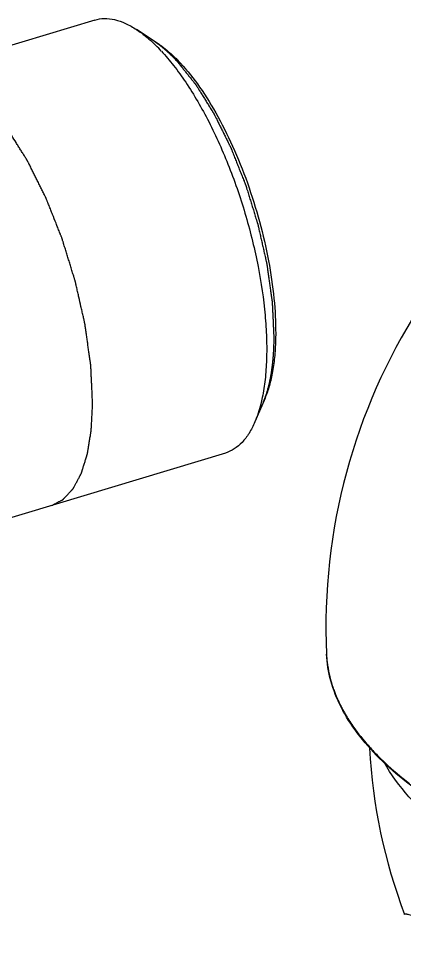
# Model space of a CAD drawing. Header units: millimetres. Extents: x 601 to 1195, y -13 to 407.
# Drawn here: x 1078.15 to 1095.76, y 272.58 to 314.62 of the extents above; entities that cross this region are included whole.
import ezdxf

# ---------------------------------------------------------------- set-up
doc = ezdxf.new("R2010")
doc.units = ezdxf.units.MM
doc.header["$LTSCALE"] = 0.1

msp = doc.modelspace()

# ---------------------------------------------------------------- linework, layer by layer
for p, q in [((1081.634, 314.546), (1076.701, 313.057)), ((1084.522, 313.462), (1083.536, 314.111)), ((1089.393, 297.326), (1088.931, 296.239)), ((1087.587, 294.825), (1073.319, 290.518))]:
    msp.add_line(p, q)
for centre, radius, start, end in [((1078.721, 307.607), 8.114, 42.8973, 45.3703), ((1082.182, 309.909), 4.255, 53.1227, 56.6202), ((1081.892, 309.514), 4.744, 52.3932, 53.186), ((1080.049, 307.469), 7.501, 42.9182, 44.5864)]:
    msp.add_arc(centre, radius, start, end)
at = {"color": 7, "linetype": 'Continuous'}
for centre, radius, start, end in [((1119.169, 286.892), 27, 112.4522, 182.6106), ((1102.463, 288.925), 11.183, 221.5194, 224.7909), ((1118.801, 282.617), 24.67, 182.8743, 200.9078)]:
    msp.add_arc(centre, radius, start, end, dxfattribs=at)
for points, knots in [([(1081.634, 314.546), (1081.774, 314.588), (1082.079, 314.634), (1082.556, 314.577), (1083.053, 314.4), (1083.374, 314.218), (1083.536, 314.111)], [0, 0, 0, 0, 0.219248, 0.452304, 0.710134, 1, 1, 1, 1]), ([(1083.536, 314.111), (1083.611, 314.062), (1083.924, 313.842), (1084.213, 313.587), (1084.422, 313.381)], [0, 0, 0, 0, 0.232852, 1, 1, 1, 1]), ([(1084.325, 313.592), (1084.346, 313.577), (1084.388, 313.548), (1084.436, 313.515), (1084.467, 313.493), (1084.48, 313.484), (1084.491, 313.477), (1084.502, 313.469), (1084.52, 313.455), (1084.547, 313.435), (1084.578, 313.41), (1084.61, 313.386), (1084.637, 313.366), (1084.655, 313.352), (1084.666, 313.344), (1084.677, 313.335), (1084.69, 313.323), (1084.722, 313.297), (1084.759, 313.266), (1084.797, 313.235), (1084.815, 313.219), (1084.826, 313.21), (1084.834, 313.204), (1084.842, 313.196), (1084.853, 313.187), (1084.871, 313.17), (1084.909, 313.136), (1084.946, 313.103), (1084.979, 313.074), (1084.992, 313.062), (1085.003, 313.052), (1085.013, 313.042), (1085.032, 313.024), (1085.059, 312.998), (1085.091, 312.966), (1085.118, 312.941), (1085.14, 312.92), (1085.153, 312.907), (1085.164, 312.896), (1085.171, 312.89), (1085.176, 312.885), (1085.182, 312.879), (1085.192, 312.868), (1085.207, 312.853), (1085.23, 312.828), (1085.26, 312.797), (1085.307, 312.748), (1085.343, 312.711), (1085.367, 312.687)], [0, 0, 0, 0, 0.0625, 0.125, 0.140625, 0.15625, 0.164062, 0.171875, 0.1875, 0.21875, 0.25, 0.28125, 0.3125, 0.328125, 0.335938, 0.34375, 0.359375, 0.375, 0.4375, 0.46875, 0.484375, 0.492188, 0.5, 0.507812, 0.515625, 0.53125, 0.5625, 0.625, 0.640625, 0.65625, 0.664062, 0.671875, 0.6875, 0.71875, 0.75, 0.78125, 0.796875, 0.8125, 0.820312, 0.828125, 0.832031, 0.835938, 0.84375, 0.859375, 0.875, 0.90625, 0.9375, 1, 1, 1, 1]), ([(1084.787, 313.273), (1084.838, 313.234), (1085.049, 313.065), (1085.246, 312.88), (1085.391, 312.734)], [0, 0, 0, 0, 0.237608, 1, 1, 1, 1]), ([(1084.666, 313.13), (1084.862, 312.919), (1085.25, 312.459), (1086.006, 311.408), (1086.888, 309.876), (1087.801, 307.83), (1088.553, 305.621), (1089.104, 303.365), (1089.38, 301.502), (1089.47, 300.083), (1089.473, 299.103), (1089.411, 298.197), (1089.324, 297.623), (1089.268, 297.352)], [0, 0, 0, 0, 0.051165, 0.106901, 0.229978, 0.364522, 0.504692, 0.644203, 0.776819, 0.838759, 0.896929, 0.950807, 1, 1, 1, 1]), ([(1085.367, 312.687), (1085.439, 312.596), (1085.548, 312.461), (1085.693, 312.28), (1085.801, 312.145), (1085.892, 312.032), (1085.964, 311.942), (1086.019, 311.874), (1086.064, 311.818), (1086.1, 311.772), (1086.127, 311.738), (1086.155, 311.705), (1086.177, 311.676), (1086.195, 311.654), (1086.209, 311.637), (1086.22, 311.623), (1086.228, 311.613), (1086.233, 311.607), (1086.236, 311.603), (1086.239, 311.598), (1086.244, 311.591), (1086.251, 311.579), (1086.262, 311.561), (1086.275, 311.54), (1086.292, 311.512), (1086.314, 311.477), (1086.34, 311.436), (1086.366, 311.394), (1086.401, 311.338), (1086.445, 311.268), (1086.497, 311.185), (1086.566, 311.073), (1086.653, 310.933), (1086.74, 310.794), (1086.81, 310.682), (1086.862, 310.599), (1086.914, 310.515), (1086.957, 310.445), (1086.992, 310.389), (1087.014, 310.355), (1087.031, 310.327), (1087.044, 310.306), (1087.055, 310.288), (1087.063, 310.276), (1087.067, 310.269), (1087.07, 310.264), (1087.073, 310.258), (1087.077, 310.25), (1087.084, 310.236), (1087.094, 310.216), (1087.106, 310.192), (1087.122, 310.159), (1087.142, 310.119), (1087.174, 310.055), (1087.214, 309.974), (1087.262, 309.878), (1087.31, 309.782), (1087.374, 309.653), (1087.454, 309.492), (1087.534, 309.331), (1087.598, 309.203), (1087.646, 309.106), (1087.694, 309.01), (1087.734, 308.929), (1087.766, 308.865), (1087.786, 308.825), (1087.802, 308.793), (1087.814, 308.769), (1087.824, 308.749), (1087.831, 308.734), (1087.835, 308.726), (1087.838, 308.721), (1087.84, 308.714), (1087.844, 308.705), (1087.85, 308.689), (1087.859, 308.667), (1087.87, 308.64), (1087.884, 308.604), (1087.902, 308.559), (1087.93, 308.487), (1087.966, 308.398), (1088.008, 308.29), (1088.051, 308.183), (1088.108, 308.039), (1088.179, 307.86), (1088.25, 307.681), (1088.307, 307.538), (1088.35, 307.43), (1088.392, 307.323), (1088.428, 307.233), (1088.456, 307.161), (1088.474, 307.117), (1088.488, 307.081), (1088.499, 307.054), (1088.508, 307.032), (1088.514, 307.016), (1088.517, 307.007), (1088.52, 307), (1088.522, 306.993), (1088.525, 306.984), (1088.53, 306.968), (1088.537, 306.945), (1088.546, 306.917), (1088.557, 306.88), (1088.571, 306.834), (1088.594, 306.76), (1088.623, 306.668), (1088.657, 306.557), (1088.691, 306.447), (1088.737, 306.299), (1088.794, 306.115), (1088.851, 305.93), (1088.896, 305.782), (1088.931, 305.672), (1088.965, 305.561), (1088.993, 305.469), (1089.016, 305.395), (1089.03, 305.349), (1089.042, 305.312), (1089.05, 305.284), (1089.058, 305.261), (1089.063, 305.245), (1089.065, 305.236), (1089.068, 305.229), (1089.069, 305.222), (1089.071, 305.213), (1089.075, 305.196), (1089.08, 305.173), (1089.086, 305.145), (1089.095, 305.108), (1089.105, 305.062), (1089.122, 304.987), (1089.143, 304.895), (1089.169, 304.783), (1089.194, 304.672), (1089.228, 304.523), (1089.27, 304.337), (1089.312, 304.151), (1089.346, 304.003), (1089.371, 303.891), (1089.396, 303.78), (1089.417, 303.687), (1089.434, 303.612), (1089.445, 303.566), (1089.453, 303.529), (1089.459, 303.501), (1089.465, 303.478), (1089.468, 303.461), (1089.47, 303.452), (1089.472, 303.445), (1089.473, 303.438), (1089.474, 303.429), (1089.476, 303.414), (1089.48, 303.391), (1089.484, 303.364), (1089.489, 303.328), (1089.495, 303.283), (1089.505, 303.211), (1089.518, 303.121), (1089.534, 303.013), (1089.549, 302.905), (1089.569, 302.761), (1089.595, 302.581), (1089.621, 302.401), (1089.641, 302.257), (1089.657, 302.149), (1089.672, 302.041), (1089.685, 301.951), (1089.695, 301.879), (1089.701, 301.834), (1089.707, 301.798), (1089.71, 301.771), (1089.714, 301.748), (1089.716, 301.732), (1089.717, 301.724), (1089.718, 301.717), (1089.718, 301.71), (1089.719, 301.702), (1089.72, 301.687), (1089.721, 301.666), (1089.722, 301.64), (1089.723, 301.606), (1089.726, 301.564), (1089.729, 301.495), (1089.733, 301.41), (1089.738, 301.308), (1089.743, 301.206), (1089.749, 301.07), (1089.757, 300.899), (1089.767, 300.695), (1089.78, 300.423), (1089.79, 300.218), (1089.796, 300.082)], [0, 0, 0, 0, 0.03125, 0.046875, 0.0625, 0.078125, 0.085938, 0.09375, 0.101562, 0.105469, 0.109375, 0.113281, 0.117188, 0.119141, 0.121094, 0.123047, 0.124023, 0.124512, 0.125, 0.125488, 0.125977, 0.126953, 0.128906, 0.130859, 0.132812, 0.136719, 0.140625, 0.144531, 0.148438, 0.15625, 0.164062, 0.171875, 0.1875, 0.203125, 0.210938, 0.21875, 0.226562, 0.234375, 0.238281, 0.242188, 0.244141, 0.246094, 0.248047, 0.249023, 0.249512, 0.25, 0.250488, 0.250977, 0.251953, 0.253906, 0.255859, 0.257812, 0.261719, 0.265625, 0.273438, 0.28125, 0.289062, 0.296875, 0.3125, 0.328125, 0.335938, 0.34375, 0.351562, 0.359375, 0.363281, 0.367188, 0.369141, 0.371094, 0.373047, 0.374023, 0.374512, 0.375, 0.375488, 0.375977, 0.376953, 0.378906, 0.380859, 0.382812, 0.386719, 0.390625, 0.398438, 0.40625, 0.414062, 0.421875, 0.4375, 0.453125, 0.460938, 0.46875, 0.476562, 0.484375, 0.488281, 0.492188, 0.494141, 0.496094, 0.498047, 0.499023, 0.499512, 0.5, 0.500488, 0.500977, 0.501953, 0.503906, 0.505859, 0.507812, 0.511719, 0.515625, 0.523438, 0.53125, 0.539062, 0.546875, 0.5625, 0.578125, 0.585938, 0.59375, 0.601562, 0.609375, 0.613281, 0.617188, 0.619141, 0.621094, 0.623047, 0.624023, 0.624512, 0.625, 0.625488, 0.625977, 0.626953, 0.628906, 0.630859, 0.632812, 0.636719, 0.640625, 0.648438, 0.65625, 0.664062, 0.671875, 0.6875, 0.703125, 0.710938, 0.71875, 0.726562, 0.734375, 0.738281, 0.742188, 0.744141, 0.746094, 0.748047, 0.749023, 0.749512, 0.75, 0.750488, 0.750977, 0.751953, 0.753906, 0.755859, 0.757812, 0.761719, 0.765625, 0.773438, 0.78125, 0.789062, 0.796875, 0.8125, 0.828125, 0.835938, 0.84375, 0.851562, 0.859375, 0.863281, 0.867188, 0.869141, 0.871094, 0.873047, 0.874023, 0.874512, 0.875, 0.875488, 0.875977, 0.876953, 0.878906, 0.880859, 0.882812, 0.886719, 0.890625, 0.898438, 0.90625, 0.914062, 0.921875, 0.9375, 0.953125, 0.96875, 1, 1, 1, 1]), ([(1085.542, 312.576), (1085.857, 312.237), (1086.469, 311.456), (1087.286, 310.119), (1088.036, 308.583), (1088.69, 306.906), (1089.221, 305.154), (1089.61, 303.395), (1089.841, 301.697), (1089.887, 300.59), (1089.876, 300.062)], [0, 0, 0, 0, 0.102866, 0.219871, 0.347743, 0.482443, 0.619519, 0.754378, 0.882555, 1, 1, 1, 1]), ([(1081.533, 297.068), (1081.527, 297.195), (1081.515, 297.449), (1081.5, 297.766), (1081.488, 298.02), (1081.48, 298.178), (1081.474, 298.305), (1081.47, 298.4), (1081.465, 298.495), (1081.462, 298.575), (1081.459, 298.638), (1081.457, 298.686), (1081.455, 298.725), (1081.453, 298.757), (1081.452, 298.777), (1081.452, 298.791), (1081.451, 298.798), (1081.451, 298.803), (1081.451, 298.807), (1081.45, 298.812), (1081.449, 298.819), (1081.447, 298.835), (1081.444, 298.856), (1081.439, 298.891), (1081.433, 298.934), (1081.423, 299.004), (1081.411, 299.091), (1081.391, 299.23), (1081.366, 299.404), (1081.337, 299.612), (1081.307, 299.821), (1081.278, 300.029), (1081.253, 300.203), (1081.233, 300.342), (1081.219, 300.446), (1081.206, 300.533), (1081.197, 300.603), (1081.19, 300.646), (1081.186, 300.676), (1081.184, 300.694), (1081.182, 300.705), (1081.181, 300.713), (1081.179, 300.722), (1081.175, 300.738), (1081.168, 300.768), (1081.158, 300.813), (1081.146, 300.865), (1081.134, 300.918), (1081.118, 300.989), (1081.091, 301.112), (1081.051, 301.288), (1080.987, 301.571), (1080.923, 301.853), (1080.867, 302.099), (1080.835, 302.24), (1080.811, 302.346), (1080.791, 302.434), (1080.775, 302.505), (1080.763, 302.558), (1080.754, 302.597), (1080.748, 302.624), (1080.745, 302.637), (1080.742, 302.65), (1080.736, 302.668), (1080.729, 302.69), (1080.718, 302.726), (1080.704, 302.77), (1080.688, 302.824), (1080.666, 302.895), (1080.638, 302.984), (1080.605, 303.091), (1080.561, 303.234), (1080.506, 303.412), (1080.44, 303.625), (1080.373, 303.839), (1080.318, 304.017), (1080.274, 304.16), (1080.241, 304.267), (1080.213, 304.356), (1080.191, 304.427), (1080.175, 304.48), (1080.161, 304.525), (1080.15, 304.56), (1080.143, 304.583), (1080.138, 304.601), (1080.133, 304.613), (1080.128, 304.626), (1080.118, 304.651), (1080.103, 304.688), (1080.083, 304.738), (1080.056, 304.805), (1080.023, 304.889), (1079.983, 304.989), (1079.93, 305.122), (1079.837, 305.356), (1079.731, 305.623), (1079.625, 305.89), (1079.559, 306.057), (1079.512, 306.174), (1079.486, 306.241), (1079.466, 306.291), (1079.446, 306.341), (1079.429, 306.382), (1079.418, 306.412), (1079.412, 306.426), (1079.409, 306.435), (1079.405, 306.442), (1079.4, 306.452), (1079.392, 306.468), (1079.379, 306.495), (1079.359, 306.533), (1079.328, 306.595), (1079.29, 306.673), (1079.243, 306.766), (1079.182, 306.89), (1079.104, 307.045), (1079.012, 307.231), (1078.919, 307.417), (1078.826, 307.604), (1078.749, 307.759), (1078.687, 307.883), (1078.648, 307.96), (1078.617, 308.022), (1078.598, 308.061), (1078.583, 308.092), (1078.573, 308.111), (1078.566, 308.125), (1078.563, 308.132), (1078.561, 308.136), (1078.558, 308.141), (1078.553, 308.148), (1078.545, 308.162), (1078.534, 308.178), (1078.518, 308.205), (1078.497, 308.238), (1078.471, 308.278), (1078.438, 308.332), (1078.396, 308.399), (1078.346, 308.479), (1078.296, 308.559), (1078.229, 308.666), (1078.145, 308.8), (1078.011, 309.014), (1077.843, 309.281), (1077.709, 309.495), (1077.642, 309.602)], [0, 0, 0, 0, 0.03125, 0.0625, 0.078125, 0.09375, 0.101562, 0.109375, 0.117188, 0.125, 0.128906, 0.132812, 0.136719, 0.138672, 0.140625, 0.141602, 0.14209, 0.142578, 0.142822, 0.143066, 0.143555, 0.144531, 0.146484, 0.148438, 0.152344, 0.15625, 0.164062, 0.171875, 0.1875, 0.203125, 0.21875, 0.234375, 0.25, 0.257812, 0.265625, 0.273438, 0.277344, 0.28125, 0.283203, 0.28418, 0.285156, 0.285645, 0.286133, 0.287109, 0.289062, 0.292969, 0.296875, 0.300781, 0.304688, 0.3125, 0.328125, 0.34375, 0.375, 0.390625, 0.398438, 0.40625, 0.414062, 0.417969, 0.421875, 0.425781, 0.426758, 0.427734, 0.428711, 0.429688, 0.431641, 0.433594, 0.4375, 0.441406, 0.445312, 0.453125, 0.460938, 0.46875, 0.484375, 0.5, 0.515625, 0.53125, 0.539062, 0.546875, 0.554688, 0.558594, 0.5625, 0.566406, 0.568359, 0.570312, 0.571289, 0.572266, 0.573242, 0.574219, 0.578125, 0.582031, 0.585938, 0.59375, 0.601562, 0.609375, 0.625, 0.65625, 0.671875, 0.6875, 0.695312, 0.699219, 0.703125, 0.707031, 0.710938, 0.712891, 0.713867, 0.714355, 0.714844, 0.71582, 0.716797, 0.71875, 0.722656, 0.726562, 0.734375, 0.742188, 0.75, 0.765625, 0.78125, 0.796875, 0.8125, 0.828125, 0.835938, 0.84375, 0.847656, 0.851562, 0.853516, 0.855469, 0.856445, 0.856934, 0.857178, 0.857422, 0.858398, 0.859375, 0.861328, 0.863281, 0.867188, 0.871094, 0.875, 0.882812, 0.890625, 0.898438, 0.90625, 0.921875, 0.9375, 0.96875, 1, 1, 1, 1]), ([(1089.796, 300.082), (1089.794, 300.009), (1089.791, 299.9), (1089.787, 299.772), (1089.785, 299.699), (1089.784, 299.645), (1089.782, 299.59), (1089.781, 299.549), (1089.78, 299.522), (1089.78, 299.508), (1089.779, 299.494), (1089.778, 299.477), (1089.776, 299.456), (1089.773, 299.421), (1089.77, 299.378), (1089.764, 299.309), (1089.758, 299.223), (1089.751, 299.137), (1089.745, 299.068), (1089.742, 299.025), (1089.739, 298.99), (1089.738, 298.969), (1089.736, 298.954), (1089.736, 298.945), (1089.735, 298.937), (1089.733, 298.927), (1089.73, 298.903), (1089.725, 298.867), (1089.719, 298.818), (1089.712, 298.77), (1089.703, 298.705), (1089.695, 298.641), (1089.686, 298.576), (1089.681, 298.536), (1089.676, 298.504), (1089.673, 298.479), (1089.67, 298.459), (1089.668, 298.443), (1089.667, 298.431), (1089.664, 298.42), (1089.661, 298.405), (1089.658, 298.386), (1089.653, 298.364), (1089.647, 298.334), (1089.64, 298.296), (1089.628, 298.237), (1089.616, 298.177), (1089.604, 298.117), (1089.595, 298.072), (1089.586, 298.027), (1089.579, 297.994), (1089.575, 297.971), (1089.573, 297.962), (1089.572, 297.954), (1089.57, 297.947), (1089.567, 297.936), (1089.562, 297.918), (1089.554, 297.891), (1089.545, 297.857), (1089.53, 297.802), (1089.511, 297.734), (1089.492, 297.666), (1089.477, 297.611), (1089.468, 297.577), (1089.461, 297.549), (1089.456, 297.532), (1089.453, 297.52), (1089.451, 297.514), (1089.448, 297.507), (1089.445, 297.499), (1089.438, 297.48), (1089.428, 297.452), (1089.414, 297.413), (1089.4, 297.375), (1089.381, 297.324), (1089.348, 297.235), (1089.32, 297.159), (1089.301, 297.108)], [0, 0, 0, 0, 0.0625, 0.09375, 0.109375, 0.125, 0.140625, 0.15625, 0.160156, 0.164062, 0.167969, 0.171875, 0.179688, 0.1875, 0.203125, 0.21875, 0.25, 0.28125, 0.296875, 0.3125, 0.320312, 0.328125, 0.332031, 0.333984, 0.335938, 0.339844, 0.34375, 0.359375, 0.375, 0.390625, 0.40625, 0.4375, 0.453125, 0.46875, 0.476562, 0.484375, 0.492188, 0.496094, 0.5, 0.503906, 0.507812, 0.515625, 0.523438, 0.53125, 0.546875, 0.5625, 0.59375, 0.609375, 0.625, 0.640625, 0.65625, 0.660156, 0.664062, 0.666016, 0.667969, 0.671875, 0.679688, 0.6875, 0.703125, 0.71875, 0.75, 0.78125, 0.796875, 0.8125, 0.820312, 0.828125, 0.832031, 0.833984, 0.835938, 0.839844, 0.84375, 0.859375, 0.875, 0.890625, 0.90625, 0.9375, 1, 1, 1, 1]), ([(1089.876, 300.062), (1089.871, 299.797), (1089.845, 299.287), (1089.752, 298.559), (1089.608, 297.909), (1089.471, 297.509), (1089.393, 297.326)], [0, 0, 0, 0, 0.285327, 0.54784, 0.786198, 1, 1, 1, 1]), ([(1089.268, 297.352), (1089.247, 297.25), (1089.161, 296.872), (1089.042, 296.501), (1088.931, 296.239)], [0, 0, 0, 0, 0.267676, 1, 1, 1, 1]), ([(1079.651, 292.429), (1079.684, 292.446), (1079.75, 292.481), (1079.833, 292.524), (1079.899, 292.558), (1079.949, 292.584), (1079.998, 292.61), (1080.048, 292.635), (1080.089, 292.657), (1080.118, 292.672), (1080.135, 292.681), (1080.147, 292.687), (1080.157, 292.692), (1080.166, 292.697), (1080.171, 292.699), (1080.175, 292.701), (1080.177, 292.703), (1080.18, 292.704), (1080.181, 292.706), (1080.185, 292.709), (1080.189, 292.714), (1080.196, 292.722), (1080.205, 292.731), (1080.22, 292.747), (1080.238, 292.766), (1080.26, 292.789), (1080.289, 292.82), (1080.325, 292.859), (1080.368, 292.905), (1080.412, 292.951), (1080.455, 292.998), (1080.499, 293.044), (1080.535, 293.083), (1080.564, 293.114), (1080.586, 293.137), (1080.604, 293.156), (1080.618, 293.172), (1080.627, 293.181), (1080.635, 293.189), (1080.639, 293.194), (1080.642, 293.197), (1080.644, 293.199), (1080.645, 293.202), (1080.647, 293.206), (1080.652, 293.214), (1080.658, 293.226), (1080.667, 293.243), (1080.676, 293.259), (1080.687, 293.281), (1080.708, 293.319), (1080.737, 293.374), (1080.772, 293.439), (1080.807, 293.505), (1080.842, 293.57), (1080.878, 293.636), (1080.907, 293.69), (1080.93, 293.734), (1080.948, 293.767), (1080.965, 293.8), (1080.98, 293.827), (1080.992, 293.849), (1080.999, 293.862), (1081.005, 293.873), (1081.009, 293.881), (1081.013, 293.888), (1081.015, 293.893), (1081.017, 293.896), (1081.018, 293.898), (1081.019, 293.901), (1081.02, 293.904), (1081.022, 293.91), (1081.024, 293.919), (1081.028, 293.929), (1081.032, 293.943), (1081.037, 293.96), (1081.046, 293.988), (1081.057, 294.023), (1081.07, 294.064), (1081.083, 294.106), (1081.1, 294.161), (1081.122, 294.231), (1081.148, 294.314), (1081.174, 294.397), (1081.2, 294.48), (1081.225, 294.564), (1081.247, 294.633), (1081.262, 294.682), (1081.271, 294.709), (1081.277, 294.73), (1081.284, 294.751), (1081.289, 294.767), (1081.292, 294.777), (1081.293, 294.781), (1081.294, 294.785), (1081.295, 294.789), (1081.296, 294.796), (1081.298, 294.806), (1081.301, 294.823), (1081.304, 294.843), (1081.309, 294.876), (1081.316, 294.918), (1081.324, 294.967), (1081.335, 295.033), (1081.349, 295.116), (1081.365, 295.215), (1081.381, 295.314), (1081.397, 295.413), (1081.413, 295.512), (1081.427, 295.595), (1081.438, 295.661), (1081.446, 295.71), (1081.453, 295.751), (1081.458, 295.784), (1081.461, 295.805), (1081.464, 295.822), (1081.466, 295.832), (1081.467, 295.839), (1081.468, 295.843), (1081.468, 295.848), (1081.468, 295.854), (1081.469, 295.869), (1081.47, 295.89), (1081.471, 295.919), (1081.473, 295.948), (1081.475, 295.986), (1081.479, 296.053), (1081.484, 296.149), (1081.49, 296.264), (1081.496, 296.379), (1081.502, 296.493), (1081.51, 296.647), (1081.52, 296.838), (1081.528, 296.992), (1081.533, 297.068)], [0, 0, 0, 0, 0.03125, 0.0625, 0.078125, 0.09375, 0.109375, 0.125, 0.140625, 0.148438, 0.152344, 0.15625, 0.160156, 0.162109, 0.164062, 0.165039, 0.166016, 0.166504, 0.166992, 0.167969, 0.169922, 0.171875, 0.175781, 0.179688, 0.1875, 0.195312, 0.203125, 0.21875, 0.234375, 0.25, 0.265625, 0.28125, 0.296875, 0.304688, 0.3125, 0.320312, 0.324219, 0.328125, 0.330078, 0.332031, 0.333008, 0.333496, 0.333984, 0.334961, 0.335938, 0.339844, 0.34375, 0.347656, 0.351562, 0.359375, 0.375, 0.390625, 0.40625, 0.421875, 0.4375, 0.453125, 0.460938, 0.46875, 0.476562, 0.484375, 0.488281, 0.492188, 0.494141, 0.496094, 0.498047, 0.499023, 0.499512, 0.5, 0.500488, 0.500977, 0.501953, 0.503906, 0.505859, 0.507812, 0.511719, 0.515625, 0.523438, 0.53125, 0.539062, 0.546875, 0.5625, 0.578125, 0.59375, 0.609375, 0.625, 0.640625, 0.648438, 0.652344, 0.65625, 0.660156, 0.664062, 0.665039, 0.666016, 0.666504, 0.666992, 0.667969, 0.669922, 0.671875, 0.675781, 0.679688, 0.6875, 0.695312, 0.703125, 0.71875, 0.734375, 0.75, 0.765625, 0.78125, 0.796875, 0.804688, 0.8125, 0.820312, 0.824219, 0.828125, 0.830078, 0.832031, 0.833008, 0.833496, 0.833984, 0.834961, 0.835938, 0.839844, 0.84375, 0.847656, 0.851562, 0.859375, 0.875, 0.890625, 0.90625, 0.921875, 0.9375, 0.96875, 1, 1, 1, 1]), ([(1088.931, 296.239), (1088.855, 296.06), (1088.689, 295.731), (1088.373, 295.309), (1088.007, 294.998), (1087.728, 294.867), (1087.587, 294.825)], [0, 0, 0, 0, 0.289871, 0.547723, 0.780759, 1, 1, 1, 1])]:
    msp.add_open_spline(points, degree=3, knots=knots)
for points, knots in [([(1100.924, 276.903), (1099.68, 277.443), (1097.924, 278.337), (1095.862, 279.779), (1094.606, 280.875), (1093.595, 282.019), (1092.84, 283.203), (1092.354, 284.419), (1092.216, 285.254), (1092.197, 285.662)], [0, 0, 0, 0, 0.31392, 0.453691, 0.581807, 0.698835, 0.806033, 0.905462, 1, 1, 1, 1]), ([(1092.198, 285.662), (1092.203, 285.542), (1092.242, 285.058), (1092.349, 284.58), (1092.462, 284.232)], [0, 0, 0, 0, 0.246135, 1, 1, 1, 1]), ([(1092.462, 284.232), (1092.487, 284.156), (1092.594, 283.846), (1092.726, 283.546), (1092.837, 283.325)], [0, 0, 0, 0, 0.245059, 1, 1, 1, 1]), ([(1092.837, 283.325), (1092.868, 283.263), (1092.999, 283.013), (1093.144, 282.77), (1093.261, 282.592)], [0, 0, 0, 0, 0.245101, 1, 1, 1, 1]), ([(1093.261, 282.592), (1093.321, 282.5), (1093.577, 282.125), (1093.862, 281.769), (1094.09, 281.512)], [0, 0, 0, 0, 0.24201, 1, 1, 1, 1]), ([(1094.526, 281.046), (1094.635, 280.936), (1095.095, 280.489), (1095.589, 280.076), (1095.976, 279.78)], [0, 0, 0, 0, 0.24013, 1, 1, 1, 1]), ([(1102.197, 275.047), (1101.336, 275.417), (1099.737, 276.196), (1097.624, 277.568), (1095.965, 279.054), (1095.136, 280.177), (1094.831, 280.744)], [0, 0, 0, 0, 0.296965, 0.5625, 0.795992, 1, 1, 1, 1]), ([(1095.755, 273.813), (1095.754, 273.817), (1095.752, 273.824), (1095.761, 273.833), (1095.776, 273.836), (1095.796, 273.837), (1095.824, 273.834), (1095.876, 273.826), (1095.958, 273.806), (1096.078, 273.771), (1096.226, 273.724), (1096.401, 273.664), (1096.692, 273.56), (1097.121, 273.399), (1097.714, 273.167), (1098.407, 272.888), (1098.902, 272.685), (1099.166, 272.576)], [0, 0, 0, 0, 0.002934, 0.00557, 0.009394, 0.015017, 0.022628, 0.032295, 0.057901, 0.09193, 0.134372, 0.185177, 0.244266, 0.386888, 0.561253, 0.766113, 1, 1, 1, 1])]:
    msp.add_open_spline(points, degree=3, knots=knots, dxfattribs=at)

doc.saveas('drawing.dxf')
